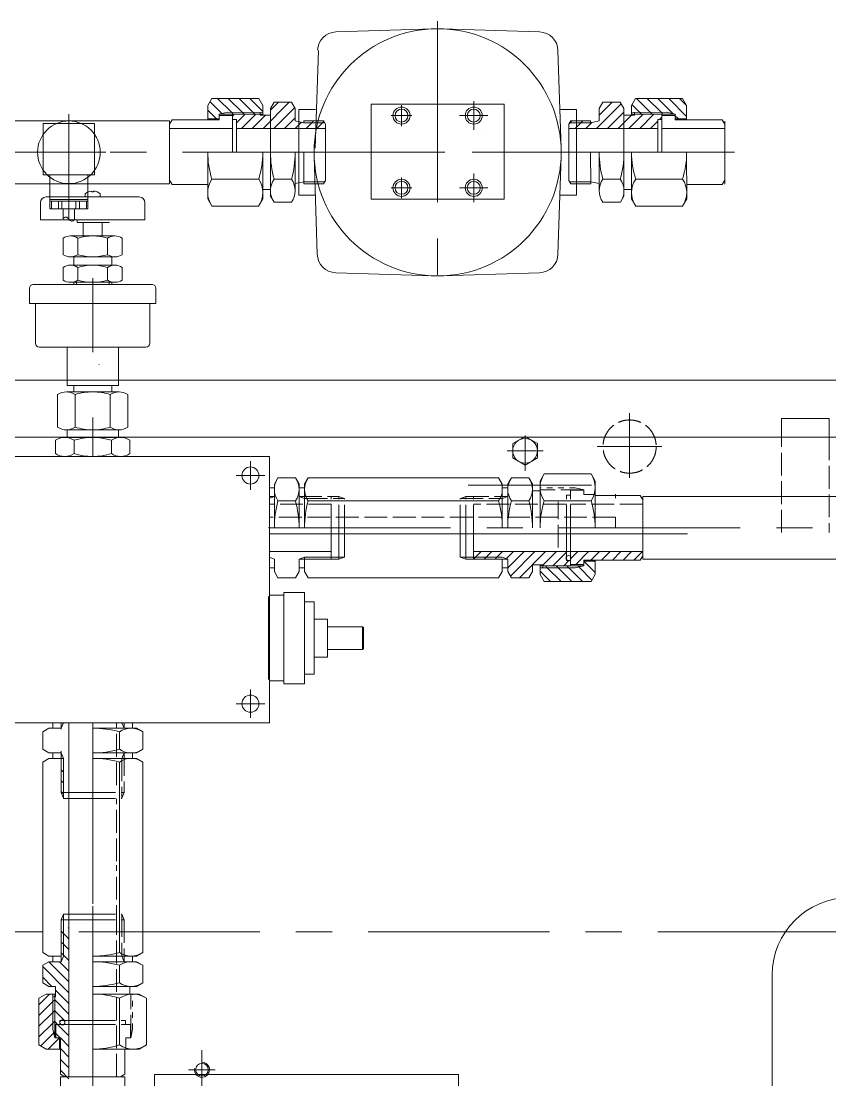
# Model space of a CAD drawing. Header units: millimetres. Extents: x 1925 to 561113, y 7411 to 433459.
# Drawn here: x 298244 to 309051, y 181623 to 195766 of the extents above; entities that cross this region are included whole.
import ezdxf

# ---------------------------------------------------------------- set-up
doc = ezdxf.new("R2010")
doc.units = ezdxf.units.MM
doc.header["$LTSCALE"] = 25.4
for name, pattern in [('ACAD_ISO02W100', [15, 12, -3]), ('CENTER', [50.8, 31.75, -6.35, 6.35, -6.35]), ('EB_DASH', [6, 3, -3])]:
    doc.linetypes.add(name, pattern=pattern)
for name, color, linetype, lineweight in [('CAXA0', 7, 'Continuous', 5), ('CAXA1', 5, 'CENTER', 5), ('CAXA2', 6, 'EB_DASH', 5), ('CAXA3', 7, 'Continuous', 5), ('CAXA4', 3, 'Continuous', 5)]:
    doc.layers.add(name, color=color, linetype=linetype, lineweight=lineweight)

msp = doc.modelspace()

# ---------------------------------------------------------------- linework, layer by layer
at = {"layer": 'CAXA0', "color": 7, "linetype": 'Continuous', "lineweight": 5}
for p, q in [((300738.17, 194637.78), (300738, 194447.07)), ((300738.17, 194637.78), (300793.85, 194734.04)), ((300768.35, 194689.95), (300926.83, 194531.18)), ((300793.85, 194734.04), (301419.25, 194733.47)), ((300867.96, 194733.97), (301053.21, 194548.38)), ((301011.64, 194733.84), (301196.89, 194548.25)), ((301155.33, 194733.71), (301340.58, 194548.12)), ((301299.01, 194733.58), (301474.7, 194557.58)), ((301474.77, 194637.12), (301419.25, 194733.47)), ((301474.77, 194637.12), (301474.65, 194509.9)), ((301827.22, 194682.31), (301476.38, 194332.1)), ((301683.53, 194682.44), (301576.31, 194575.41)), ((301576.33, 194598.71), (301624.8, 194682.49)), ((301899.4, 194610.8), (301620.07, 194331.97)), ((301624.8, 194682.49), (301858.21, 194682.28)), ((301906.53, 194598.42), (301858.21, 194682.28)), ((302920.7, 194656.91), (304698.7, 194656.91)), ((302920.7, 193386.91), (302920.7, 194656.91)), ((304698.7, 194656.91), (304698.7, 193386.91)), ((306263.28, 194660.2), (305934.17, 194331.69)), ((305968.65, 194598.42), (306016.97, 194682.28)), ((306141.7, 194682.39), (305968.73, 194509.73)), ((306250.38, 194682.49), (306016.97, 194682.28)), ((306298.85, 194598.71), (306250.38, 194682.49)), ((306400.41, 194637.12), (306455.93, 194733.47)), ((306400.41, 194637.12), (306400.53, 194509.9)), ((306407.48, 194649.39), (306508.59, 194548.1)), ((307081.32, 194734.04), (306455.93, 194733.47)), ((306467.1, 194733.48), (306652.02, 194548.23)), ((306610.52, 194733.61), (306795.45, 194548.36)), ((306753.95, 194733.74), (306958.36, 194528.96)), ((306897.38, 194733.87), (307137.14, 194493.68)), ((307040.8, 194734), (307137.01, 194637.62)), ((307137.01, 194637.78), (307081.32, 194734.04)), ((307137.01, 194637.78), (307137.18, 194447.07)), ((300738.01, 194459.77), (300890.41, 194459.63)), ((300738.11, 194576.42), (300854.66, 194459.66)), ((300890.46, 194523.13), (300890.4, 194446.93)), ((300890.45, 194505.35), (301068.25, 194505.19)), ((300890.46, 194523.13), (301474.66, 194522.6)), ((300926.83, 194531.18), (300934.9, 194523.09)), ((301053.21, 194548.38), (301078.59, 194522.96)), ((301068.26, 194522.97), (301067.81, 194014.97)), ((301092.32, 194522.95), (301068.24, 194498.92)), ((301236, 194522.82), (301121.5, 194408.52)), ((301379.68, 194522.69), (301189.01, 194332.36)), ((301196.89, 194548.25), (301222.27, 194522.83)), ((301510.66, 194509.87), (301332.7, 194332.23)), ((301340.58, 194548.12), (301365.96, 194522.7)), ((301436.59, 194548.04), (301436.55, 194509.94)), ((301436.55, 194509.94), (301576.25, 194509.81)), ((301576.25, 194505.19), (301575.81, 194014.97)), ((301576.33, 194598.71), (301576.25, 194509.81)), ((301906.42, 194474.26), (301763.75, 194331.84)), ((301906.53, 194598.42), (301906.38, 194433.32)), ((305968.65, 194598.42), (305968.8, 194433.32)), ((306298.89, 194552.19), (306078.12, 194331.81)), ((306400.34, 194509.9), (306222.06, 194331.94)), ((306298.85, 194598.71), (306298.93, 194509.81)), ((306438.63, 194509.94), (306298.93, 194509.81)), ((306298.93, 194505.19), (306299.37, 194014.97)), ((306557.02, 194522.74), (306366, 194332.07)), ((306984.71, 194523.13), (306400.52, 194522.6)), ((306438.59, 194548.04), (306438.63, 194509.94)), ((306508.59, 194548.1), (306533.92, 194522.72)), ((306700.96, 194522.87), (306509.95, 194332.2)), ((306652.02, 194548.23), (306677.35, 194522.85)), ((306806.95, 194485.12), (306774.86, 194453.09)), ((306795.45, 194548.36), (306820.78, 194522.98)), ((306806.91, 194522.97), (306807.37, 194014.97)), ((306984.73, 194505.35), (306806.93, 194505.19)), ((306958.36, 194528.96), (306964.2, 194523.11)), ((306984.71, 194523.13), (306984.78, 194446.93)), ((306984.73, 194502.54), (307027.53, 194459.67)), ((307137.17, 194459.77), (306984.77, 194459.63)), ((295530.86, 194433.21), (300228.46, 194433.21)), ((298539.33, 194400.61), (299225.13, 194400.61)), ((298539.33, 193714.81), (298539.33, 194400.61)), ((299225.13, 193714.81), (299225.13, 194400.61)), ((300228.46, 194433.21), (300227.71, 193595.01)), ((300228.37, 194333.22), (301068.09, 194332.47)), ((300228.42, 194388.34), (300262.7, 194447.61)), ((300262.64, 194447.49), (300890.4, 194446.93)), ((301068.2, 194453.12), (301121.54, 194453.07)), ((301121.54, 194453.07), (301121.15, 194014.92)), ((301121.43, 194332.42), (302312.69, 194331.35)), ((302020.66, 194407.81), (301906.38, 194433.32)), ((301990.43, 194414.56), (301907.43, 194331.72)), ((302020.68, 194433.21), (302020.66, 194407.81)), ((302020.68, 194433.21), (302287.36, 194432.97)), ((302127.39, 194407.72), (302051.12, 194331.59)), ((302152.81, 194433.1), (302127.39, 194407.72)), ((302271.07, 194407.59), (302194.8, 194331.46)), ((302290.7, 194427.18), (302271.07, 194407.59)), ((302312.74, 194388.92), (302287.05, 194433.52)), ((302312.74, 194388.92), (302312.07, 193638.78)), ((305562.43, 194388.92), (305588.13, 194433.52)), ((305562.43, 194388.92), (305563.11, 193638.78)), ((306753.75, 194332.42), (305562.49, 194331.35)), ((305578.75, 194407.57), (305565.63, 194394.47)), ((305604.22, 194432.99), (305578.75, 194407.57)), ((305854.5, 194433.21), (305587.82, 194432.97)), ((305722.69, 194407.7), (305646.29, 194331.43)), ((305748.16, 194433.12), (305722.69, 194407.7)), ((305870.11, 194411.29), (305790.23, 194331.56)), ((305854.5, 194433.21), (305854.52, 194407.81)), ((305854.52, 194407.81), (305968.8, 194433.32)), ((306753.66, 194431.92), (306653.89, 194332.33)), ((306806.98, 194453.12), (306753.64, 194453.07)), ((306753.64, 194453.07), (306754.03, 194014.92)), ((307646.81, 194333.22), (306807.09, 194332.47)), ((307612.54, 194447.49), (306984.78, 194446.93)), ((307646.76, 194388.34), (307612.47, 194447.61)), ((307646.72, 194428.85), (307647.48, 193590.65)), ((300737.61, 194015.27), (300737.05, 193392.75)), ((301473.65, 193392.09), (301474.21, 194014.6)), ((301575.28, 193430.31), (301575.81, 194014.51)), ((301906.01, 194014.22), (301905.55, 193500.5)), ((302020.31, 194014.11), (302019.93, 193595.01)), ((305854.87, 194014.11), (305855.25, 193595.01)), ((305969.17, 194014.22), (305969.63, 193500.5)), ((306794.18, 194014.43), (306191.6, 194014.43)), ((306299.9, 193430.31), (306299.37, 194014.51)), ((306401.53, 193392.09), (306400.97, 194014.6)), ((307137.57, 194015.27), (307138.13, 193392.75)), ((298539.33, 193714.81), (299225.13, 193714.81)), ((298628.23, 193257.61), (298628.23, 193714.81)), ((299136.23, 193257.61), (299136.23, 193714.81)), ((300227.75, 193643.33), (300261.99, 193583.89)), ((300792.89, 193655.81), (301418.28, 193655.24)), ((301623.88, 193655.06), (301857.29, 193654.85)), ((302019.95, 193620.41), (301905.63, 193595.12)), ((302312.07, 193638.78), (302286.29, 193594.23)), ((305563.11, 193638.78), (305588.89, 193594.23)), ((305855.22, 193620.41), (305969.55, 193595.12)), ((306251.3, 193655.06), (306017.89, 193654.85)), ((307082.29, 193655.81), (306456.89, 193655.24)), ((307647.43, 193643.33), (307613.18, 193583.89)), ((295531.13, 193595.01), (300227.71, 193595.01)), ((299189.68, 193496.2), (299189.68, 193486.29)), ((299189.68, 193486.29), (299210, 193486.29)), ((299210, 193496.2), (299210, 193486.29)), ((300261.99, 193583.89), (300737.22, 193583.47)), ((301473.76, 193519.3), (301575.36, 193519.21)), ((302019.93, 193595.01), (302286.61, 193594.78)), ((305855.25, 193595.01), (305588.57, 193594.78)), ((306401.42, 193519.3), (306299.82, 193519.21)), ((307613.18, 193583.89), (307137.96, 193583.47)), ((298501.34, 193112.66), (298501.34, 193341.26)), ((298577.54, 193417.46), (299822.14, 193417.46)), ((299136.23, 193384.61), (298628.23, 193384.61)), ((299136.23, 193359.21), (298628.23, 193359.21)), ((298648.91, 193257.61), (298648.91, 193359.21)), ((298741.59, 193257.61), (298741.59, 193359.21)), ((298789.55, 193257.61), (298789.55, 193359.21)), ((298974.9, 193257.61), (298974.9, 193359.21)), ((299022.86, 193257.61), (299022.86, 193359.21)), ((299098.24, 193417.46), (299098.24, 193460.54)), ((299115.54, 193257.61), (299115.54, 193359.21)), ((299301.44, 193461.04), (299301.44, 193417.46)), ((299898.34, 193112.66), (299898.34, 193341.26)), ((300737.05, 193392.75), (300792.56, 193296.4)), ((301473.65, 193392.09), (301417.96, 193295.83)), ((301575.28, 193430.31), (301623.6, 193346.45)), ((301623.6, 193346.45), (301857.01, 193346.24)), ((302920.7, 193386.91), (304698.7, 193386.91)), ((306251.58, 193346.45), (306018.16, 193346.24)), ((306299.9, 193430.31), (306251.58, 193346.45)), ((306401.53, 193392.09), (306457.22, 193295.83)), ((307138.13, 193392.75), (307082.62, 193296.4)), ((299136.23, 193257.61), (298628.23, 193257.61)), ((298806.03, 193130.61), (298806.03, 193257.61)), ((298958.43, 193117.31), (298958.43, 193257.61)), ((300792.56, 193296.4), (301417.96, 193295.83)), ((307082.62, 193296.4), (306457.22, 193295.83)), ((298501.34, 193112.66), (299199.84, 193112.66)), ((298990.71, 193112.66), (298990.71, 193074.56)), ((299326.84, 193074.56), (298990.71, 193074.56)), ((299072.84, 193074.56), (299422.51, 193074.56)), ((299072.84, 192896.76), (299072.84, 193074.56)), ((299199.84, 193112.66), (299898.34, 193112.66)), ((299326.84, 192896.76), (299326.84, 193074.56)), ((298803.89, 192646.55), (298803.89, 192867.56)), ((299496.8, 192896.76), (298902.88, 192896.76)), ((299001.86, 192867.56), (299001.86, 192646.55)), ((299397.81, 192867.56), (299397.81, 192646.55)), ((299595.78, 192646.55), (299595.78, 192867.56)), ((299496.8, 192617.36), (298902.88, 192617.36)), ((299496.8, 192506.06), (298902.88, 192506.06)), ((298945.84, 192506.06), (298945.84, 192617.36)), ((299453.84, 192506.06), (299453.84, 192617.36)), ((298803.89, 192306.65), (298803.89, 192476.86)), ((299001.86, 192476.86), (299001.86, 192306.65)), ((299397.81, 192476.86), (299397.81, 192306.65)), ((299595.78, 192306.65), (299595.78, 192476.86)), ((298355.29, 191995.06), (298355.29, 192198.26)), ((299993.59, 192249.06), (298399.17, 192249.06)), ((299496.8, 192277.46), (298902.88, 192277.46)), ((298945.84, 192249.06), (298945.84, 192277.46)), ((299453.84, 192249.06), (299453.84, 192277.46)), ((300044.39, 192198.26), (300044.39, 191995.06)), ((298355.29, 191995.06), (300044.39, 191995.06)), ((298437.84, 191461.66), (298437.84, 191995.06)), ((299961.84, 191461.66), (299961.84, 191995.06)), ((298488.64, 191410.86), (299911.04, 191410.86)), ((298856.94, 191411), (298856.94, 190900.98)), ((299542.74, 191411), (299542.74, 190900.98)), ((323901.09, 190971.83), (287071.09, 190971.83)), ((299551.79, 190813.96), (298847.89, 190813.96)), ((299542.74, 190900.98), (298856.94, 190900.98)), ((298945.84, 190813.96), (298945.84, 190900.98)), ((299453.84, 190813.96), (299453.84, 190900.98)), ((298730.57, 190342.98), (298730.57, 190776.93)), ((298965.2, 190776.93), (298965.2, 190342.98)), ((299434.47, 190776.93), (299434.47, 190342.98)), ((299669.11, 190342.98), (299669.11, 190776.93)), ((309042.09, 190458.57), (308407.09, 190458.57)), ((308407.09, 190204.57), (308407.09, 190458.57)), ((309042.09, 190204.57), (309042.09, 190458.57)), ((298847.89, 190305.96), (299199.84, 190305.96)), ((298856.94, 190204.36), (298856.94, 190305.96)), ((299551.79, 190305.96), (299199.84, 190305.96)), ((299542.74, 190204.36), (299542.74, 190305.96)), ((304978.08, 190217.48), (304812.98, 190122.16)), ((305143.18, 190122.16), (304978.08, 190217.48)), ((323901.09, 190209.83), (287071.09, 190209.83)), ((298701.24, 189988.29), (298701.24, 190166.43)), ((299573.79, 190204.36), (298825.89, 190204.36)), ((298950.54, 190166.43), (298950.54, 189988.29)), ((299449.14, 190166.43), (299449.14, 189988.29)), ((299698.44, 189988.29), (299698.44, 190166.43)), ((304812.98, 189931.52), (304812.98, 190122.16)), ((305143.18, 189931.52), (305143.18, 190122.16)), ((298132.98, 189950.36), (301562.02, 189950.36)), ((298825.89, 189950.36), (300012.54, 189950.36)), ((298882.22, 189950.49), (298882.22, 189950.36)), ((301562.02, 188997.9), (301562.02, 189950.36)), ((304812.98, 189931.52), (304978.08, 189836.2)), ((304978.08, 189836.2), (305143.18, 189931.52)), ((301627.83, 189582.11), (301676.22, 189665.93)), ((301676.22, 189665.93), (301909.63, 189665.93)), ((301958.03, 189582.11), (301909.63, 189665.93)), ((302030.98, 189582.11), (302079.37, 189665.93)), ((302079.37, 189665.93), (304624.89, 189665.93)), ((304673.29, 189582.11), (304624.89, 189665.93)), ((304746.95, 189582.11), (304795.34, 189665.93)), ((305028.75, 189665.93), (304795.34, 189665.93)), ((305077.15, 189582.11), (305028.75, 189665.93)), ((305178.75, 189620.42), (305234.35, 189716.73)), ((305859.75, 189716.73), (305234.35, 189716.73)), ((305915.35, 189620.42), (305859.75, 189716.73)), ((301562.02, 189531.21), (301628.54, 189531.21)), ((301627.83, 188997.91), (301627.83, 189582.11)), ((301627.83, 189582.11), (301627.83, 189417.01)), ((301627.83, 188997.81), (301627.83, 189582.11)), ((301957.32, 189531.21), (302031.69, 189531.21)), ((301958.03, 188997.81), (301958.03, 189582.11)), ((301958.03, 189493.21), (301958.03, 189582.11)), ((301958.03, 189582.11), (301958.03, 188997.91)), ((301958.03, 188997.81), (301958.03, 189582.11)), ((302030.98, 188997.91), (302030.98, 189582.11)), ((302030.98, 189582.11), (302030.98, 189417.01)), ((302030.98, 188997.81), (302030.98, 189582.11)), ((304216.08, 189569.43), (305867.08, 189569.43)), ((304673.29, 188997.81), (304673.29, 189582.11)), ((304673.29, 189582.11), (304673.29, 188997.91)), ((304673.29, 189493.21), (304673.29, 189582.11)), ((304673.29, 189531.21), (304747.66, 189531.21)), ((304673.29, 188997.81), (304673.29, 189531.21)), ((304746.95, 189582.11), (304746.95, 189417.01)), ((304746.95, 188997.91), (304746.95, 189582.11)), ((305077.15, 188997.81), (305077.15, 189582.11)), ((305077.15, 189493.21), (305077.15, 189582.11)), ((305077.15, 189582.11), (305077.15, 188997.91)), ((305178.75, 189493.21), (305178.75, 189620.42)), ((305178.75, 189620.42), (305178.75, 188997.91)), ((305915.35, 189620.42), (305915.35, 189429.71)), ((305915.35, 188997.91), (305915.35, 189620.42)), ((301559.76, 189391.51), (301627.83, 189417.01)), ((301559.76, 189391.51), (301562.02, 189391.51)), ((301562.02, 189416.99), (301627.83, 189416.99)), ((301958.03, 189416.91), (302030.98, 189389.42)), ((304673.29, 189416.91), (304746.95, 189416.91)), ((305178.75, 189493.21), (305077.15, 189493.21)), ((306516.11, 189429.71), (305915.35, 189429.71)), ((306550.35, 189370.41), (306516.11, 189429.71)), ((306550.35, 188578.82), (306550.35, 189417.02)), ((301909.63, 189357.32), (301676.22, 189357.32)), ((304624.89, 189357.32), (302079.37, 189357.32)), ((305028.75, 189357.32), (304795.34, 189357.32)), ((305859.75, 189357.32), (305234.35, 189357.32)), ((301562.02, 186394.36), (301562.02, 188997.93)), ((302386.58, 188578.71), (302386.58, 188997.81)), ((302488.89, 188578.64), (302488.89, 188997.99)), ((302565.09, 188606.21), (302565.09, 188997.99)), ((304111.97, 188606.21), (304111.97, 188997.81)), ((304188.17, 188578.64), (304188.17, 188997.81)), ((304289.77, 188578.64), (304289.77, 188997.81)), ((305531.81, 188559.76), (305531.81, 188997.91)), ((305585.15, 188507.69), (305585.15, 188997.91)), ((305585.15, 188489.91), (305585.15, 188997.91)), ((301562.02, 188919.15), (307149.78, 188919.15)), ((302386.58, 188680.31), (301562.02, 188680.31)), ((306499.55, 188680.31), (304289.77, 188680.31)), ((304391.02, 188680.31), (304314.75, 188604.04)), ((304534.71, 188680.31), (304458.43, 188604.04)), ((304678.39, 188680.31), (304602.12, 188604.04)), ((304822.08, 188680.31), (304729.33, 188587.56)), ((304965.76, 188680.31), (304746.95, 188461.5)), ((305109.44, 188680.31), (304782.04, 188352.92)), ((305253.13, 188680.31), (304902.7, 188329.89)), ((305396.81, 188680.31), (305216.85, 188500.35)), ((305531.81, 188671.63), (305350.09, 188489.91)), ((306550.35, 188680.41), (305585.15, 188680.41)), ((305684.27, 188680.41), (305585.15, 188581.28)), ((305827.96, 188680.41), (305655.24, 188507.69)), ((305971.64, 188680.41), (305857.34, 188566.11)), ((306115.32, 188680.41), (306001.02, 188566.11)), ((306259.01, 188680.41), (306144.71, 188566.11)), ((306402.69, 188680.41), (306288.39, 188566.11)), ((306546.38, 188680.41), (306432.08, 188566.11)), ((301559.78, 188604.11), (301562.02, 188604.11)), ((301559.78, 188604.11), (301627.83, 188578.71)), ((301627.83, 188413.61), (301627.83, 188578.71)), ((301627.83, 188578.71), (301627.83, 188413.71)), ((301958.03, 188578.71), (302030.98, 188606.21)), ((301958.03, 188413.71), (301958.03, 188578.71)), ((301958.03, 188413.71), (301958.03, 188578.71)), ((302030.98, 188413.52), (302030.98, 188606.21)), ((302488.89, 188578.64), (302563.43, 188606.21)), ((304314.75, 188604.04), (304289.77, 188579.06)), ((304458.43, 188604.04), (304433.03, 188578.64)), ((304602.12, 188604.04), (304576.72, 188578.64)), ((304673.29, 188606.21), (304746.95, 188578.71)), ((304673.29, 188578.71), (304746.95, 188578.71)), ((304673.29, 188413.71), (304673.29, 188578.71)), ((304746.95, 188413.71), (304746.95, 188578.81)), ((305565.06, 188559.76), (305495.21, 188489.91)), ((305585.15, 188559.76), (305531.81, 188559.76)), ((305762.95, 188489.91), (305762.95, 188566.11)), ((306516.11, 188566.11), (305762.95, 188566.11)), ((305915.35, 188553.41), (305762.95, 188553.41)), ((305762.95, 188551.26), (305915.35, 188398.86)), ((305904.49, 188553.41), (305915.35, 188542.54)), ((305915.35, 188375.39), (305915.35, 188566.11)), ((306550.35, 188625.4), (306516.11, 188566.11)), ((301562.02, 188464.41), (301627.83, 188464.41)), ((301627.83, 188413.61), (301675.11, 188329.7)), ((301958.03, 188413.71), (301909.63, 188329.7)), ((301958.03, 188464.41), (302031.69, 188464.41)), ((302030.98, 188413.52), (302079.37, 188329.7)), ((304673.29, 188413.71), (304624.89, 188329.89)), ((304673.29, 188464.41), (304746.95, 188464.41)), ((304746.95, 188413.71), (304795.34, 188329.89)), ((305077.15, 188413.71), (305028.75, 188329.89)), ((305216.85, 188502.61), (305077.15, 188502.61)), ((305077.15, 188413.71), (305077.15, 188502.61)), ((305178.75, 188375.39), (305178.75, 188502.61)), ((305762.95, 188489.91), (305178.75, 188489.91)), ((305178.75, 188417.04), (305316.7, 188279.09)), ((305216.85, 188464.51), (305216.85, 188502.61)), ((305249.57, 188489.91), (305274.97, 188464.51)), ((305274.97, 188464.51), (305460.39, 188279.09)), ((305393.25, 188489.91), (305418.65, 188464.51)), ((305418.65, 188464.51), (305604.07, 188279.09)), ((305536.93, 188489.91), (305562.33, 188464.51)), ((305562.33, 188464.51), (305747.75, 188279.09)), ((305762.95, 188507.69), (305585.15, 188507.69)), ((305680.62, 188489.91), (305695.59, 188474.93)), ((305695.59, 188474.93), (305871.35, 188299.18)), ((301675.11, 188329.7), (301909.63, 188329.7)), ((301676.22, 188329.7), (301909.63, 188329.7)), ((302079.37, 188329.7), (304624.89, 188329.7)), ((302079.37, 188329.7), (303534.19, 188329.7)), ((305028.75, 188329.89), (304795.34, 188329.89)), ((305178.75, 188375.39), (305234.35, 188279.09)), ((305859.75, 188279.09), (305234.35, 188279.09)), ((305915.35, 188375.39), (305859.75, 188279.09)), ((302031.92, 188134.19), (301752.52, 188134.19)), ((301752.52, 186914.99), (301752.52, 188134.19)), ((302031.92, 186914.99), (302031.92, 188134.19)), ((301549.32, 188070.69), (301562.02, 188083.39)), ((301549.32, 186978.49), (301549.32, 188070.69)), ((302158.92, 188007.19), (302031.92, 188007.19)), ((302158.92, 187041.99), (302158.92, 188007.19)), ((302336.72, 187778.59), (302158.92, 187778.59)), ((302336.72, 187270.59), (302336.72, 187778.59)), ((302806.62, 187676.99), (302336.72, 187676.99)), ((302806.62, 187372.19), (302806.62, 187676.99)), ((302806.62, 187676.99), (302819.32, 187664.29)), ((302819.32, 187384.89), (302819.32, 187664.29)), ((302336.72, 187270.59), (302158.92, 187270.59)), ((302806.62, 187372.19), (302336.72, 187372.19)), ((302806.62, 187372.19), (302819.32, 187384.89)), ((301549.32, 186978.49), (301562.02, 186965.79)), ((302158.92, 187041.99), (302031.92, 187041.99)), ((302031.92, 186914.99), (301752.52, 186914.99)), ((298132.98, 186394.36), (299199.74, 186394.36)), ((298615.58, 186320.7), (298531.67, 186273.41)), ((298531.67, 186273.41), (298531.67, 186038.89)), ((298531.67, 186272.3), (298531.67, 186038.89)), ((298615.58, 186320.7), (298780.68, 186320.7)), ((298780.68, 186320.7), (298615.67, 186320.7)), ((298666.38, 186394.36), (298666.38, 186320.7)), ((298808.18, 186394.36), (298780.68, 186320.7)), ((298882.28, 185561.95), (298882.28, 186394.36)), ((299199.78, 186394.36), (301562.02, 186394.36)), ((299199.78, 186320.7), (299784.07, 186320.7)), ((299199.87, 186320.7), (299784.07, 186320.7)), ((299559.28, 186038.89), (299559.28, 186272.3)), ((299591.38, 186394.36), (299618.97, 186320.7)), ((299618.95, 186394.36), (299618.95, 186320.7)), ((299784.07, 186320.7), (299618.97, 186320.7)), ((299733.18, 186394.36), (299733.18, 186319.99)), ((299784.07, 186320.7), (299867.89, 186272.3)), ((299867.89, 186272.3), (299867.89, 186038.89)), ((298615.67, 185990.5), (298531.67, 186038.89)), ((298615.67, 185990.5), (298780.68, 185990.5)), ((298615.67, 185990.5), (298780.68, 185990.5)), ((298666.38, 185990.5), (298666.38, 185916.84)), ((298780.68, 185990.5), (298808.18, 185917.55)), ((299199.78, 185990.5), (299784.07, 185990.5)), ((299199.78, 185990.5), (299784.07, 185990.5)), ((299784.07, 185990.5), (299199.87, 185990.5)), ((299618.88, 185990.5), (299591.38, 185917.55)), ((299695.17, 185990.5), (299784.07, 185990.5)), ((299733.18, 185991.21), (299733.18, 185916.84)), ((299784.07, 185990.5), (299867.89, 186038.89)), ((298615.49, 185917.55), (298531.67, 185869.15)), ((298531.67, 185869.15), (298531.67, 183323.63)), ((298531.67, 185869.15), (298531.67, 184414.34)), ((298615.49, 185917.55), (298808.18, 185917.55)), ((299199.78, 185917.55), (299784.07, 185917.55)), ((299199.87, 185917.55), (299784.07, 185917.55)), ((299559.28, 183323.63), (299559.28, 185869.15)), ((299784.07, 185917.55), (299618.97, 185917.55)), ((299784.07, 185917.55), (299867.89, 185869.15)), ((299867.89, 185869.15), (299867.89, 183323.63)), ((298780.56, 185763.13), (298805.96, 185737.73)), ((298882.24, 183651.18), (298882.24, 185784.76)), ((298780.56, 185619.44), (298805.96, 185594.04)), ((298780.56, 185475.76), (298805.96, 185450.36)), ((298780.61, 185459.64), (298808.18, 185385.1)), ((298780.61, 185459.64), (299199.78, 185459.64)), ((298808.18, 185383.44), (299199.78, 185383.44)), ((298882.33, 183651.18), (298882.33, 184489.38)), ((298780.61, 183760.35), (299199.78, 183760.35)), ((298808.18, 183836.55), (299199.78, 183836.55)), ((298780.61, 183607.82), (298806.01, 183582.42)), ((298806.01, 183582.42), (298882.28, 183506.15)), ((298873.36, 183658.75), (298882.28, 183649.83)), ((298882.28, 181664.88), (298882.28, 183658.75)), ((298780.61, 183464.14), (298806.01, 183438.74)), ((298806.01, 183438.74), (298882.28, 183362.46)), ((298615.67, 183275.24), (298531.85, 183323.63)), ((298780.61, 183320.45), (298806.01, 183295.05)), ((298806.01, 183295.05), (298882.28, 183218.78)), ((299784.07, 183275.24), (299867.89, 183323.63)), ((298615.67, 183201.58), (298531.85, 183153.18)), ((298531.85, 182919.77), (298531.85, 183153.18)), ((298613.42, 183200.27), (298882.28, 182931.41)), ((298615.67, 183275.24), (298780.68, 183275.24)), ((298615.67, 183201.58), (298780.77, 183201.58)), ((298666.38, 183275.24), (298666.38, 183201.58)), ((298755.8, 183201.58), (298882.28, 183075.1)), ((298780.68, 183275.24), (298780.68, 183201.58)), ((298808.18, 183275.24), (298780.68, 183201.58)), ((299199.78, 183275.24), (299784.07, 183275.24)), ((299199.78, 183275.24), (299733.18, 183275.24)), ((299784.07, 183275.24), (299199.87, 183275.24)), ((299199.87, 183201.58), (299784.07, 183201.58)), ((299559.28, 182919.77), (299559.28, 183153.18)), ((299618.88, 183275.24), (299618.88, 183201.58)), ((299784.07, 183201.58), (299618.97, 183201.58)), ((299695.17, 183275.24), (299784.07, 183275.24)), ((299733.18, 183275.24), (299733.18, 183200.87)), ((299784.07, 183201.58), (299867.89, 183153.18)), ((299867.89, 182919.77), (299867.89, 183153.18)), ((298531.85, 183138.16), (298882.28, 182787.73)), ((308279.95, 172494.73), (308279.95, 183022.31)), ((298531.85, 182994.47), (298654.95, 182871.38)), ((298615.67, 182871.38), (298531.85, 182919.77)), ((298615.67, 182871.38), (298704.57, 182871.38)), ((298704.57, 182731.68), (298704.57, 182871.38)), ((299199.78, 182871.38), (299784.07, 182871.38)), ((299784.07, 182871.38), (299199.87, 182871.38)), ((299695.17, 182769.78), (299695.17, 182871.38)), ((299695.17, 182871.38), (299784.07, 182871.38)), ((299784.07, 182871.38), (299867.89, 182919.77)), ((298577.36, 182769.78), (298481.05, 182714.18)), ((298624.17, 182769.78), (298481.05, 182626.66)), ((298577.36, 182769.78), (298704.57, 182769.78)), ((298666.47, 182731.68), (298704.57, 182731.68)), ((298691.87, 182185.58), (298691.87, 182769.78)), ((298704.57, 182821.75), (298882.28, 182644.04)), ((299822.39, 182769.78), (299199.87, 182769.78)), ((299695.17, 182769.78), (299822.39, 182769.78)), ((299822.39, 182769.78), (299918.69, 182714.18)), ((298481.05, 182088.78), (298481.05, 182714.18)), ((298666.47, 182668.39), (298481.05, 182482.97)), ((298691.87, 182693.79), (298666.47, 182668.39)), ((298691.87, 182690.77), (298882.28, 182500.36)), ((299559.28, 182088.78), (299559.28, 182714.18)), ((299918.69, 182088.78), (299918.69, 182714.18)), ((298666.47, 182524.71), (298481.05, 182339.29)), ((298691.87, 182550.11), (298666.47, 182524.71)), ((298691.87, 182547.08), (298822.24, 182416.72)), ((298666.47, 182381.03), (298481.05, 182195.61)), ((298691.87, 182406.43), (298666.47, 182381.03)), ((298691.87, 182403.4), (298731.89, 182363.38)), ((298691.87, 182363.38), (299199.87, 182363.38)), ((298709.65, 182185.58), (298709.65, 182363.38)), ((298709.65, 182363.38), (299199.87, 182363.38)), ((298731.89, 182363.38), (298882.37, 182212.9)), ((298761.72, 182363.38), (298761.72, 182416.72)), ((298761.72, 182416.72), (299199.87, 182416.72)), ((298875.58, 182363.38), (298882.37, 182356.58)), ((298677.83, 182248.71), (298504.42, 182075.29)), ((298755.37, 182182.56), (298605.99, 182033.18)), ((298691.87, 182262.74), (298677.83, 182248.71)), ((298691.87, 182185.58), (298768.07, 182185.58)), ((298709.65, 182241.94), (298766.01, 182185.58)), ((298755.37, 182033.18), (298755.37, 182185.58)), ((298768.07, 181699.11), (298768.07, 182185.58)), ((298768.07, 182183.52), (298882.37, 182069.22)), ((298577.36, 182033.18), (298481.05, 182088.78)), ((298577.36, 182033.18), (298768.07, 182033.18)), ((298755.37, 182038.87), (298749.67, 182033.18)), ((298768.07, 182039.83), (298882.37, 181925.53)), ((299199.87, 182033.18), (299822.39, 182033.18)), ((299822.39, 182033.18), (299631.67, 182033.18)), ((299631.67, 181699.11), (299631.67, 182033.18)), ((299822.39, 182033.18), (299918.69, 182088.78)), ((298768.07, 181896.15), (298882.37, 181781.85)), ((298768.07, 181752.46), (298882.37, 181638.16)), ((298827.36, 181664.88), (298768.07, 181699.11)), ((298768.07, 181664.88), (298768.07, 179635.34)), ((298768.07, 181664.88), (299631.67, 181664.88)), ((299572.38, 181664.88), (299631.67, 181699.11)), ((299631.67, 181664.88), (299631.67, 179635.34)), ((300024.84, 181695.56), (304088.84, 181695.56)), ((304088.84, 172805.56), (304088.84, 181695.56))]:
    msp.add_line(p, q, dxfattribs=at)
for centre, radius in [((303327.1, 194504.51), 114.3), ((304292.3, 194504.51), 114.3), ((303327.1, 194504.51), 86.36), ((304292.3, 194504.51), 86.36), ((298882.23, 194014.11), 418.87), ((303327.1, 193539.31), 114.3), ((303327.1, 193539.31), 86.36), ((304292.3, 193539.31), 114.3), ((304292.3, 193539.31), 86.36), ((304978.08, 190026.84), 165.1), ((301308.02, 189696.36), 114.3), ((305559.36, 188593.14), 33.66), ((301308.02, 186648.36), 114.3), ((298795.1, 182389.16), 33.66), ((300659.84, 181759.06), 84.41)]:
    msp.add_circle(centre, radius, dxfattribs=at)
for centre, radius, start, end in [((301927.04, 194014.2), 1189.43, 179.948565, 197.536519), ((300284.78, 194015.67), 1189.43, 342.360611, 359.948565), ((302934.64, 194013.29), 1358.83, 179.948565, 195.285739), ((300547.17, 194015.44), 1358.83, 344.611392, 359.948565), ((307328, 194015.44), 1358.83, 180.051435, 195.388608), ((304940.54, 194013.29), 1358.83, 344.714261, 0.051435), ((307590.4, 194015.67), 1189.43, 180.051435, 197.639389), ((305948.14, 194014.2), 1189.43, 342.463481, 0.051435), ((301055.33, 193475.87), 318.21, 145.564318, 214.332813), ((301155.52, 193475.78), 318.21, 325.564318, 34.332813), ((301845.55, 193500.56), 270.2, 145.123382, 214.773748), ((301635.35, 193500.74), 270.2, 325.123382, 34.773748), ((306239.83, 193500.74), 270.2, 145.226252, 214.876618), ((306029.63, 193500.56), 270.2, 325.226252, 34.876618), ((306719.66, 193475.78), 318.21, 145.667187, 214.435682), ((306819.85, 193475.87), 318.21, 325.667187, 34.435682), ((299199.84, 193333.96), 162.31, 93.583322, 128.752304), ((299199.84, 193333.96), 162.56, 51.247696, 86.416678), ((298577.54, 193341.26), 76.2, 90, 180), ((299822.14, 193341.26), 76.2, 0, 90), ((298902.88, 192714.36), 182.4, 57.132768, 122.867232), ((299199.84, 192210.96), 685.8, 73.221345, 106.778655), ((299496.8, 192714.36), 182.4, 57.132768, 122.867232), ((298902.88, 192799.76), 182.4, 237.132768, 302.867232), ((299199.84, 193303.16), 685.8, 253.221345, 286.778655), ((299496.8, 192799.76), 182.4, 237.132768, 302.867232), ((298902.88, 192323.66), 182.4, 57.132768, 122.867232), ((299199.84, 191820.26), 685.8, 73.221345, 106.778655), ((299496.8, 192323.66), 182.4, 57.132768, 122.867232), ((298406.09, 192198.26), 50.8, 90, 180), ((298902.88, 192459.86), 182.4, 237.132768, 302.867232), ((299199.84, 192963.26), 685.8, 253.221345, 286.778655), ((299496.8, 192459.86), 182.4, 237.132768, 302.867232), ((299993.59, 192198.26), 50.8, 0, 90), ((298488.64, 191461.66), 50.8, 180, 270), ((299911.04, 191461.66), 50.8, 270, 0), ((298847.89, 190609.57), 204.38, 54.969964, 125.030036), ((299199.84, 190051.96), 762, 90, 107.933933), ((299199.84, 190051.96), 762, 72.066067, 90), ((299551.79, 190609.57), 204.38, 54.969964, 125.030036), ((298847.89, 190510.34), 204.38, 234.969964, 305.030036), ((299199.84, 191067.96), 762, 252.066067, 270), ((299199.84, 191067.96), 762, 270, 287.933933), ((299551.79, 190510.34), 204.38, 234.969964, 305.030036), ((298825.89, 189980.58), 223.77, 56.149101, 123.850899), ((299199.84, 189366.16), 838.2, 72.69712, 107.30288), ((299573.79, 189980.58), 223.77, 56.149101, 123.850899), ((298825.89, 190174.13), 223.77, 236.149101, 303.850899), ((299199.84, 190788.56), 838.2, 252.69712, 287.30288), ((299573.79, 190174.13), 223.77, 236.149101, 303.850899), ((301898.03, 189511.62), 270.2, 145.174817, 214.825183), ((301687.83, 189511.62), 270.2, 325.174817, 34.825183), ((302301.18, 189511.62), 270.2, 145.174817, 214.825183), ((304403.09, 189511.62), 270.2, 325.174817, 34.825183), ((305017.15, 189511.62), 270.2, 145.174817, 214.825183), ((304806.95, 189511.62), 270.2, 325.174817, 34.825183), ((305496.96, 189537.02), 318.21, 145.615753, 214.384247), ((305597.14, 189537.02), 318.21, 325.615753, 34.384247), ((302986.66, 188997.91), 1358.83, 164.662826, 180), ((300599.19, 188997.91), 1358.83, 0, 15.337174), ((303389.81, 188997.91), 1358.83, 164.662826, 180), ((303314.45, 188997.91), 1358.83, 0, 15.337174), ((306105.78, 188997.91), 1358.83, 164.662826, 180), ((303718.31, 188997.91), 1358.83, 0, 15.337174), ((306368.18, 188997.91), 1189.43, 162.412046, 180), ((304725.92, 188997.91), 1189.43, 0, 17.587954), ((299199.87, 184961.86), 1358.83, 74.662826, 90), ((299713.59, 186050.5), 270.2, 55.174817, 124.825183), ((299199.87, 187349.33), 1358.83, 270, 285.337174), ((299713.59, 186260.7), 270.2, 235.174817, 304.825183), ((299199.87, 184558.71), 1358.83, 74.662826, 90), ((299713.59, 185647.35), 270.2, 55.174817, 124.825183), ((309314.09, 183022.31), 1034.14, 90, 180), ((299199.87, 184634.07), 1358.83, 270, 285.337174), ((299713.59, 183545.44), 270.2, 235.174817, 304.825183), ((299199.87, 181842.74), 1358.83, 74.662826, 90), ((299713.59, 182931.38), 270.2, 55.174817, 124.825183), ((299199.87, 184230.21), 1358.83, 270, 285.337174), ((299713.59, 183141.58), 270.2, 235.174817, 304.825183), ((299199.87, 181580.34), 1189.43, 72.412046, 90), ((299738.99, 182451.57), 318.21, 55.615753, 124.384247), ((299199.87, 183222.61), 1189.43, 270, 287.587954), ((299738.99, 182351.38), 318.21, 235.615753, 304.384247), ((300659.84, 181759.06), 101.6, 170, 90)]:
    msp.add_arc(centre, radius, start, end, dxfattribs=at)
msp.add_point((301554.17, 188997.81), dxfattribs=at)
msp.add_point((301554.17, 188997.81), dxfattribs=at)
at = {"layer": 'CAXA1', "linetype": 'CENTER', "lineweight": 5, "ltscale": 3}
for p, q in [((303809.7, 195765.83), (303809.7, 192149.85)), ((303327.1, 194364.81), (303327.1, 194644.21)), ((304292.3, 194695.01), (304292.3, 194314.01)), ((298882.23, 193512.1), (298882.23, 194523.42)), ((298882.23, 193512.1), (298882.23, 194523.42)), ((298882.23, 193512.1), (298882.23, 194523.42)), ((298882.23, 193508.45), (298882.23, 194519.78)), ((298882.23, 194509.18), (298882.23, 193519.04)), ((298882.23, 193638.61), (298882.23, 194476.81)), ((303187.4, 194504.51), (303466.8, 194504.51)), ((304101.8, 194504.51), (304482.8, 194504.51)), ((304152.6, 194504.51), (304432, 194504.51)), ((303809.7, 193686.25), (303809.7, 194358.58)), ((304444.48, 194300.89), (304446.95, 194300.89)), ((292659.23, 194014.11), (306348.24, 194014.11)), ((299377.3, 194014.11), (298387.15, 194014.11)), ((307779.02, 194014), (300243.36, 194014)), ((298882.23, 193638.61), (298882.23, 193130.61)), ((303327.1, 193399.61), (303327.1, 193679.01)), ((304292.3, 193729.81), (304292.3, 193348.81)), ((303187.4, 193539.31), (303466.8, 193539.31)), ((304101.8, 193539.31), (304482.8, 193539.31)), ((304152.6, 193539.31), (304432, 193539.31)), ((299199.84, 191343.82), (299199.84, 192330.79)), ((299288.59, 191182.52), (299288.59, 191180.05)), ((306375.09, 190529.9), (306375.09, 189666.3)), ((299199.78, 190470.43), (299199.78, 189950.36)), ((304978.08, 190230.13), (304978.08, 189760)), ((306806.89, 190082.82), (305943.29, 190082.82)), ((304736.78, 190026.84), (305219.38, 190026.84)), ((301308.02, 189886.86), (301308.02, 189505.86)), ((301117.52, 189696.36), (301498.52, 189696.36)), ((301562.02, 188997.93), (325327.28, 188997.93)), ((301308.02, 186838.86), (301308.02, 186457.86)), ((301117.52, 186648.36), (301498.52, 186648.36)), ((299199.74, 181523.92), (299199.74, 186394.36)), ((299199.78, 186394.36), (299199.78, 181298.03)), ((332399.63, 183600.33), (232120.45, 183600.33)), ((300659.84, 181454.98), (300659.84, 182021.92)), ((300659.84, 181936.86), (300659.84, 181581.26)), ((300482.04, 181759.06), (300837.64, 181759.06))]:
    msp.add_line(p, q, dxfattribs=at)
at = {"layer": 'CAXA2', "color": 7, "linetype": 'ACAD_ISO02W100', "lineweight": 5}
for p, q in [((308407.09, 188934.57), (308407.09, 190331.57)), ((309042.09, 190204.57), (309042.09, 188934.57)), ((305648.71, 189531.31), (305762.95, 189505.91)), ((301958.03, 189416.91), (302489.08, 189416.91)), ((302030.98, 189389.42), (302565.09, 189389.42)), ((302386.58, 188997.81), (302386.58, 189416.91)), ((302488.89, 188997.99), (302488.89, 189416.99)), ((302488.89, 189416.99), (302563.43, 189389.42)), ((302565.09, 188997.99), (302565.09, 189389.42)), ((304111.97, 188997.81), (304111.97, 189389.42)), ((304111.97, 189389.42), (304673.29, 189389.42)), ((304188.17, 189416.99), (304113.63, 189389.42)), ((304187.98, 189416.91), (304746.95, 189416.91)), ((304188.17, 188997.81), (304188.17, 189416.99)), ((304289.77, 188997.81), (304289.77, 189416.99)), ((304673.29, 189389.42), (304746.95, 189416.91)), ((305762.95, 189505.91), (305178.75, 189505.91)), ((305531.81, 188997.91), (305531.81, 189436.06)), ((305585.15, 189436.06), (305531.81, 189436.06)), ((305585.15, 188997.91), (305585.15, 189505.91)), ((305762.95, 189501.11), (305585.15, 189501.11)), ((305762.95, 189505.91), (305762.95, 189442.41)), ((305915.35, 189442.41), (305762.95, 189442.41)), ((306184.59, 189445.15), (306184.59, 189429.71)), ((306184.59, 189429.71), (306184.59, 189394.35)), ((302389.8, 189315.41), (301562.02, 189315.41)), ((305531.81, 189315.41), (304289.77, 189315.41)), ((305422.59, 188733.95), (305422.59, 189343.55)), ((306550.35, 189315.41), (305585.15, 189315.41)), ((306184.59, 189137.77), (301562.02, 189137.77)), ((306184.59, 189137.77), (306184.59, 188997.91)), ((299517.37, 185558.72), (299517.37, 186394.36)), ((299618.88, 185990.5), (299618.88, 185459.44)), ((299591.38, 185917.55), (299591.38, 185383.44)), ((299199.78, 185459.64), (299618.95, 185459.64)), ((299618.95, 185459.64), (299591.38, 185385.1)), ((299199.78, 185383.44), (299591.38, 185383.44)), ((299517.33, 184542.72), (299517.33, 185378.36)), ((299517.33, 183651.18), (299517.33, 184489.38)), ((299199.78, 183836.55), (299591.38, 183836.55)), ((299199.78, 183760.35), (299618.95, 183760.35)), ((299591.38, 183836.55), (299591.38, 183275.24)), ((299618.95, 183760.35), (299591.38, 183834.89)), ((299618.88, 183760.55), (299618.88, 183201.58)), ((299517.37, 182416.72), (299517.37, 183658.75)), ((299591.38, 183275.24), (299618.88, 183201.58)), ((299707.87, 182185.58), (299707.87, 182769.78)), ((299199.87, 182416.72), (299638.02, 182416.72)), ((299199.87, 182363.38), (299707.87, 182363.38)), ((299517.37, 181664.88), (299517.37, 182363.38)), ((299638.02, 182363.38), (299638.02, 182416.72)), ((299703.07, 182185.58), (299703.07, 182363.38)), ((299733.27, 182299.81), (299707.87, 182185.58)), ((299644.37, 182033.18), (299644.37, 182185.58)), ((299707.87, 182185.58), (299644.37, 182185.58))]:
    msp.add_line(p, q, dxfattribs=at)
msp.add_circle((306375.09, 190082.82), 355.6, dxfattribs=at)
at = {"layer": 'CAXA3', "color": 7, "linetype": 'Continuous', "lineweight": 5}
for p, q in [((303756.43, 195664.14), (302447.49, 195621.88)), ((303862.97, 195664.14), (305171.91, 195621.88)), ((302174.84, 194067.27), (302217.1, 195376.21)), ((305459.84, 194067.27), (305417.58, 195376.21)), ((301004.72, 194548.43), (300890.46, 194523.13)), ((301004.72, 194548.43), (301480.15, 194548)), ((302176.29, 194583.72), (301955.5, 194583.72)), ((301955.5, 194583.72), (301955.5, 193440.72)), ((305443.11, 194583.72), (305663.9, 194583.72)), ((305663.9, 194583.72), (305663.9, 193440.72)), ((306870.46, 194548.43), (306395.03, 194548)), ((306870.46, 194548.43), (306984.71, 194523.13)), ((302020.66, 194407.81), (302302, 194407.56)), ((305854.52, 194407.81), (305573.18, 194407.56)), ((302159.56, 193960.72), (302201.82, 192651.79)), ((305459.84, 193960.72), (305417.58, 192651.79)), ((302019.95, 193620.41), (302301.3, 193620.16)), ((305855.22, 193620.41), (305573.88, 193620.16)), ((302176.29, 193440.72), (301955.5, 193440.72)), ((305443.11, 193440.72), (305663.9, 193440.72)), ((303756.43, 192363.86), (302447.49, 192406.11)), ((303862.97, 192363.86), (305171.91, 192406.11)), ((298981.4, 192249.06), (298981.4, 192277.46)), ((299418.28, 192249.06), (299418.28, 192277.46)), ((298856.84, 189950.49), (298856.84, 189950.36)), ((299542.72, 189950.49), (299542.72, 189950.36)), ((325251.17, 189417.02), (306550.35, 189417.02)), ((301958.03, 188578.71), (302489.08, 188578.71)), ((302030.98, 188606.21), (302565.09, 188606.21)), ((304188.17, 188578.64), (304111.97, 188606.21)), ((304111.97, 188606.21), (304673.29, 188606.21)), ((304187.97, 188578.71), (304746.95, 188578.71)), ((325251.17, 188578.82), (306550.35, 188578.82)), ((305648.71, 188464.51), (305178.75, 188464.51)), ((305648.71, 188464.51), (305762.95, 188489.91)), ((301752.52, 188096.09), (301562.02, 188096.09)), ((301752.52, 186953.09), (301562.02, 186953.09)), ((298780.68, 186394.36), (298780.68, 186308)), ((298808.18, 186394.36), (298808.18, 186381.66)), ((299591.38, 186394.36), (299591.38, 186381.66)), ((299618.88, 186394.36), (299618.88, 186381.66)), ((299618.95, 186394.36), (299618.95, 186381.66)), ((298780.56, 186013.32), (298780.56, 185784.76)), ((298780.68, 185990.5), (298780.68, 185459.44)), ((298808.18, 185917.55), (298808.18, 185383.44)), ((298780.61, 183760.35), (298808.18, 183836.55)), ((298780.68, 183760.55), (298780.68, 183201.58)), ((298808.18, 183836.55), (298808.18, 183275.24)), ((298666.47, 182299.81), (298666.47, 182769.78)), ((298666.47, 182299.81), (298691.87, 182185.58)), ((300024.84, 180522.08), (300024.84, 181695.56))]:
    msp.add_line(p, q, dxfattribs=at)
at = {"layer": 'CAXA3', "color": 7, "linetype": 'EB_DASH', "lineweight": 5}
for p, q in [((305648.71, 189531.31), (305178.75, 189531.31)), ((299733.27, 182299.81), (299733.27, 182769.78))]:
    msp.add_line(p, q, dxfattribs=at)
at = {"layer": 'CAXA3', "color": 7, "linetype": 'Continuous', "lineweight": 5}
msp.add_circle((303809.7, 194014), 1651, dxfattribs=at)
for centre, start, end in [((302458.75, 195368.11), 91.746199, 178.048062), ((305163.72, 195368.01), 1.849069, 88.150931), ((302455.69, 192659.98), 181.849069, 268.150931), ((305163.72, 192659.98), 271.849069, 358.150931)]:
    msp.add_arc(centre, 254, start, end, dxfattribs=at)
msp.add_open_spline([(298956.26, 193116.45), (298946.2, 193104.85), (298913.83, 193080.9), (298879.53, 193121.57), (298845.24, 193162.24), (298812.87, 193138.29), (298802.81, 193126.69)], degree=3, dxfattribs=at)
at = {"layer": 'CAXA4', "color": 7, "linetype": 'Continuous', "lineweight": 5}
msp.add_line((299136.23, 193257.61), (299009.45, 193257.61), dxfattribs=at)

doc.saveas('drawing.dxf')
